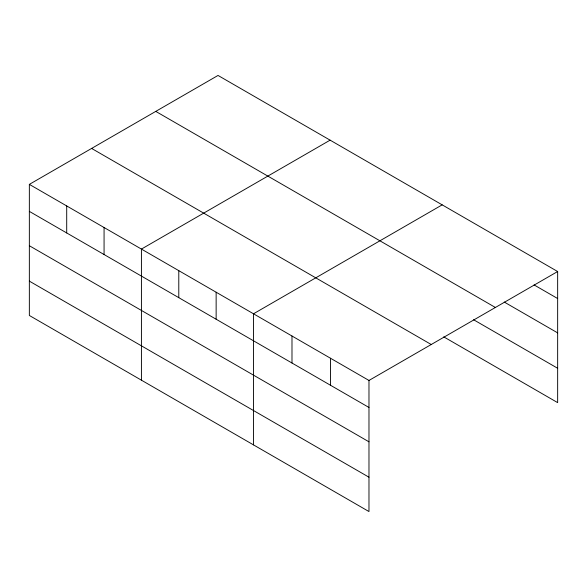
<?xml version="1.0" encoding="UTF-8"?>
<svg xmlns="http://www.w3.org/2000/svg" width="587" height="587" viewBox="0 0 587 587"><rect width="100%" height="100%" fill="white"/><g stroke="black" fill="none" stroke-linecap="round" stroke-linejoin="round"><path stroke-width="0.88" d="M29.35 184.377L368.974 380.457L368.974 511.556L29.35 315.476L29.35 184.377L218.026 75.444L557.65 271.524L557.65 402.623L443.75 336.865M330.107 140.154L141.423 249.086L141.423 380.185M442.18 204.856L253.503 313.788L253.503 444.887M368.974 380.457L557.65 271.524M534.082 284.922L557.65 298.534M504.233 302.041L557.65 332.88M155.768 111.391L495.384 307.471M473.599 319.746L557.65 368.269M91.616 148.43L431.232 344.51M29.35 211.386L368.974 407.466M29.35 245.733L368.974 441.813M29.35 281.129L368.974 477.202M330.481 358.231L330.481 385.241M291.988 336.013L291.988 363.015M216.141 292.223L216.141 319.225M178.786 270.651L178.786 297.66M104.068 227.514L104.068 254.523M66.705 205.949L66.705 232.951"/></g></svg>
